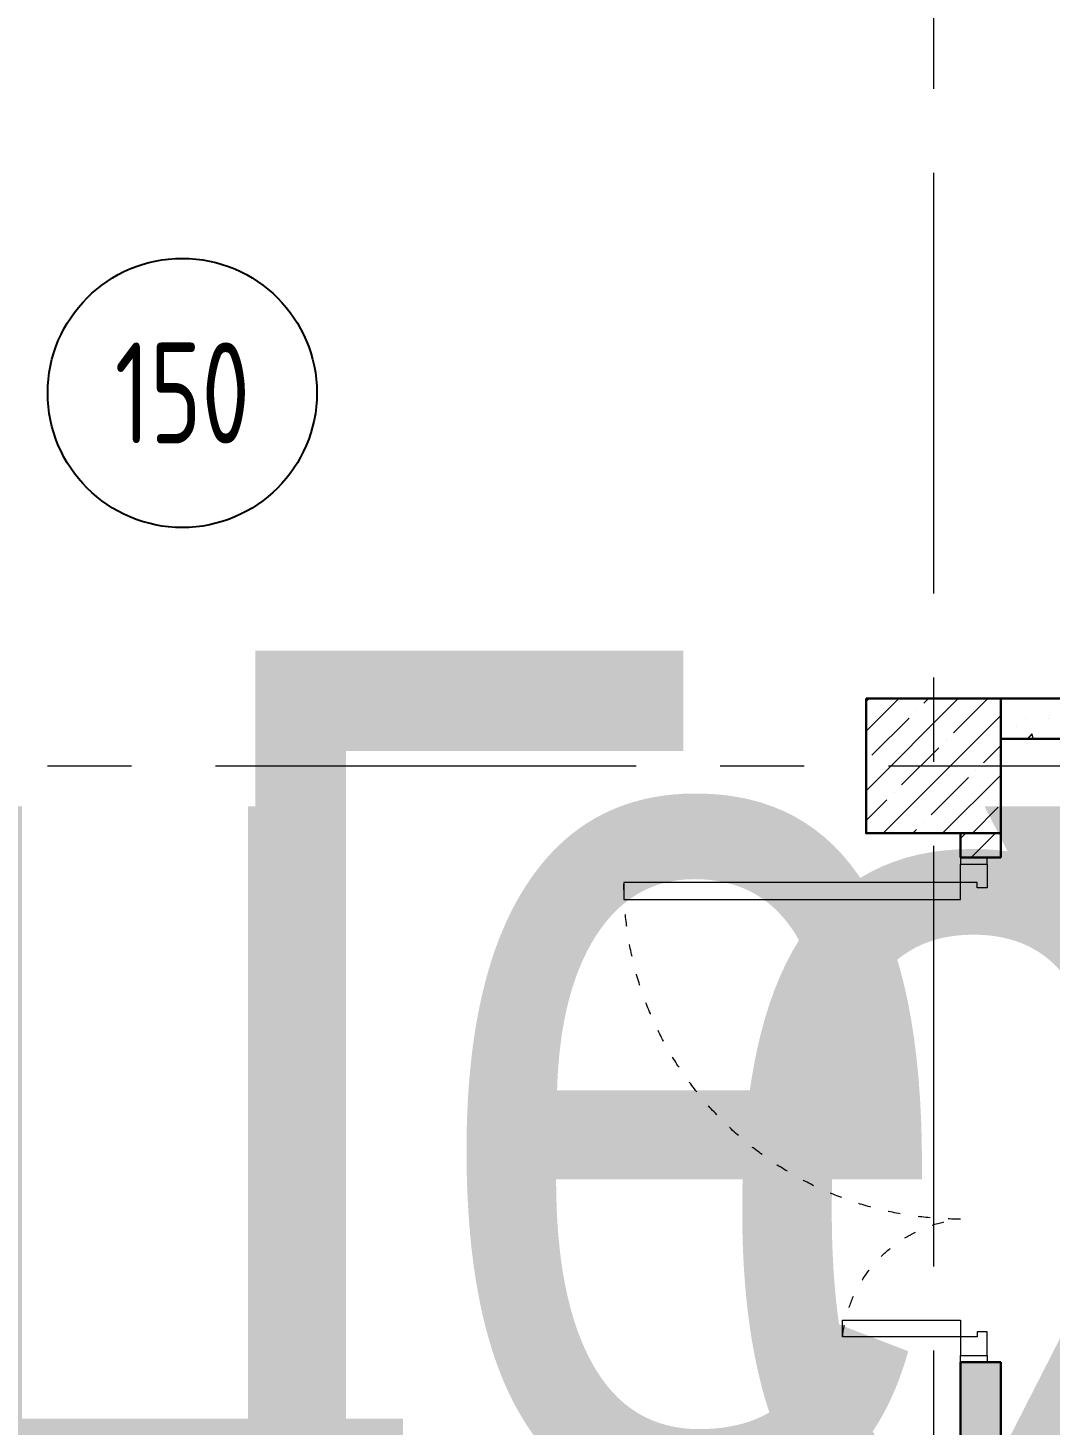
# Model space of a CAD drawing. Header units: millimetres. Extents: x -248073 to 8952771, y -150083 to 710860.
# Drawn here: x -3121 to -83, y 55436 to 59588 of the extents above; entities that cross this region are included whole.
import ezdxf
from ezdxf.enums import TextEntityAlignment as Align

# ---------------------------------------------------------------- set-up
doc = ezdxf.new("R2018")
doc.units = ezdxf.units.MM
doc.linetypes.add('ACAD_ISO03W100', pattern=[30, 12, -18])
doc.linetypes.add('CENTER', pattern=[2, 1.25, -0.25, 0.25, -0.25])
for name, color, linetype, lineweight in [('АР_Двери', 5, 'Continuous', 18), ('АР_Колонны', 5, 'Continuous', 30), ('АР_Колонны Штрих', 250, 'Continuous', 5), ('АР_Маркер экспликации', 239, 'Continuous', 13), ('АР_Номер помещения', 1, 'Continuous', 25), ('АР_Оси', 193, 'Continuous', 9), ('АР_Перегородки газоблок', 165, 'Continuous', 30), ('АР_Перегородки газоблок_Штрих', 165, 'Continuous', 5), ('АР_Перегородки_кирпич_Штрих', 244, 'Continuous', 5)]:
    doc.layers.add(name, color=color, linetype=linetype, lineweight=lineweight)
doc.layers.add('АР_Названия помещений', color=124, linetype='Continuous', lineweight=5, plot=False)
doc.styles.add('ISOCPEUR', font='', dxfattribs={"width": 0.7})
doc.styles.get("Standard").update_dxf_attribs({"font": 'arial.ttf'})
doc.styles.get('ISOCPEUR').set_extended_font_data('ISOCPEUR')
pattern_1 = [(50, (211803.85, -55205.68), (215.17805, -18.82564), [22.5, -247.5]), (355, (211803.85, -55205.68), (-41.6254, 225.65764), [18, -198]), (100.45144, (211821.79, -55207.25), (173.55265, 206.832), [19.12206, -210.34263]), (46.1842, (211803.85, -55145.68), (320.1724, -49.65578), [33.75, -371.25]), (96.63564, (211830.53, -55149.82), (280.3986, 292.2356), [28.6831, -315.51413]), (351.18416, (211803.85, -55145.68), (280.3986, 292.2356), [27, -297]), (21, (211833.85, -55160.68), (179.07212, -120.78567), [22.5, -247.5]), (326, (211833.85, -55160.68), (72.9946, 217.54501), [18, -198]), (71.45144, (211848.78, -55170.75), (252.06671, 96.75935), [19.12206, -210.34263]), (37.5, (211803.85, -55205.68), (3.647957, 99.868156), [0, -195.6, 0, -201, 0, -198.75]), (7.5, (211803.85, -55205.68), (78.92086, 118.323514), [0, -114.6, 0, -191.1, 0, -75.75]), (327.5, (211736.95, -55205.68), (160.14673, -6.766462), [0, -75, 0, -234, 0, -310.5]), (317.5, (211706.95, -55205.68), (174.95585, 30.031495), [0, -97.5, 0, -155.4, 0, -220.5])]

# ---------------------------------------------------------------- blocks, each defined once
blk = doc.blocks.new('Полуторная_на лестницу')
at = {"color": 8}
for points in [[(75, 80), (75, 1080), (124.9, 1080), (124.9, 80)], [(1375.1, 430), (1375.1, 80), (1425, 80), (1425, 430)]]:
    blk.add_lwpolyline(points, close=True, dxfattribs=at)
for points in [[(0, 0), (0, 80), (20, 80), (20, 0), (0, 0)], [(20, 80), (20, 0), (90, 0), (90, 30), (75, 30), (75, 80), (20, 80)], [(1480, 80), (1480, 0), (1410, 0), (1410, 30), (1425, 30), (1425, 80), (1480, 80)], [(1500, 0), (1500, 80), (1480, 80), (1480, 0), (1500, 0)]]:
    blk.add_lwpolyline(points, dxfattribs=at)
at = {"color": 8, "linetype": 'ACAD_ISO03W100', "ltscale": 3}
for centre, radius, start, end in [((75, 80), 1000, 0, 90), ((1465.4, 39.6), 392.5, 95.9075, 174.0925)]:
    blk.add_arc(centre, radius, start, end, dxfattribs=at)
blk = doc.blocks.new('*U64')
at = {"color": 8, "style": 'ISOCPEUR', "width": 0.7, "flags": 1}
blk.add_attdef('КАТЕГОРИЯ', (-499.2, -2092.2), '', height=250, dxfattribs=at)
at = {"layer": 'АР_Номер помещения', "color": 8, "style": 'ISOCPEUR', "width": 0.7}
blk.add_attdef('НОМЕР_ПОМЕЩЕНИЯ', text='', height=300, dxfattribs=at).set_placement((2666.5, -1788.4), align=Align.MIDDLE_CENTER)
blk = doc.blocks.new('*U65')
at = {"layer": 'АР_Номер помещения', "color": 8}
blk.add_circle((2781.3, -1797.8), 400, dxfattribs=at)
at = {"color": 8, "style": 'ISOCPEUR', "width": 0.7, "flags": 1}
blk.add_attdef('КАТЕГОРИЯ', (-499.2, -2092.2), '', height=250, dxfattribs=at)
at = {"layer": 'АР_Номер помещения', "color": 8, "style": 'ISOCPEUR', "width": 0.7}
blk.add_attdef('НОМЕР_ПОМЕЩЕНИЯ', text='', height=300, dxfattribs=at).set_placement((2781.3, -1797.8), align=Align.MIDDLE_CENTER)

msp = doc.modelspace()

# ---------------------------------------------------------------- hatches: boundary and pattern name
at = {"layer": 'АР_Колонны Штрих', "ltscale": 100}
h = msp.add_hatch(dxfattribs=at)
h.set_pattern_fill('ANSI35', color=8, scale=500)
h.set_pattern_definition([(45, (-957682.16, 97466.47), (-88.388348, 88.388348), []), (45, (-957593.77, 97466.47), (-88.388348, 88.388348), [156.25, -31.25, 0, -31.25])])
h.paths.add_polyline_path([(-230.06, 57595), (-630.06, 57595), (-630.06, 57195), (-230.06, 57195)])
at = {"layer": 'АР_Перегородки газоблок_Штрих', "ltscale": 100}
h = msp.add_hatch(dxfattribs=at)
h.set_pattern_fill('AR-CONC', color=8, scale=30)
h.set_pattern_definition(pattern_1)
h.paths.add_polyline_path([(1547.04, 57595), (-230.06, 57595), (-230.06, 57475), (1427.04, 57475), (1427.04, 57179.51), (1547.04, 57179.51)])
h = msp.add_hatch(dxfattribs=at)
h.set_pattern_fill('AR-CONC', color=8, scale=30)
h.set_pattern_definition(pattern_1)
h.paths.add_polyline_path([(-230.06, 55623.05), (-350.06, 55623.05), (-350.06, 54364.9), (-6180.06, 54364.9), (-6180.06, 54244.9), (-350.06, 54244.9), (-350.06, 52930.31), (-230.06, 52930.31)])
at = {"layer": 'АР_Перегородки_кирпич_Штрих', "ltscale": 100}
h = msp.add_hatch(dxfattribs=at)
h.set_pattern_fill('ANSI32', color=8, scale=500)
h.set_pattern_definition([(45, (-951667.16, 109511.44), (-132.58252, 132.58252), []), (45, (-951578.77, 109511.44), (-132.58252, 132.58252), [])])
h.paths.add_polyline_path([(-230.06, 57194.97), (-350.06, 57194.97), (-350.06, 57123.05), (-230.06, 57123.05)])

# ---------------------------------------------------------------- linework, layer by layer
at = {"layer": 'АР_Колонны', "color": 8, "ltscale": 100}
msp.add_lwpolyline([(-630.06, 57595), (-230.06, 57595), (-230.06, 57195), (-630.06, 57195)], close=True, dxfattribs=at)
at = {"layer": 'АР_Оси', "color": 8, "linetype": 'CENTER', "ltscale": 1000}
for p, q in [((-430.06, 79157.47), (-430.06, 23425.12)), ((-12563.76, 57395), (70614.65, 57395))]:
    msp.add_line(p, q, dxfattribs=at)
at = {"layer": 'АР_Перегородки газоблок', "color": 8, "ltscale": 100}
for points in [[(-230.06, 57595), (1547.04, 57595)], [(1427.04, 57475), (-230.06, 57475)], [(-350.06, 57194.97), (-350.06, 57123.05)], [(-230.06, 57194.97), (-230.06, 57123.05)], [(-230.06, 57123.05), (-350.06, 57123.05)], [(-350.06, 55623.05), (-230.06, 55623.05)], [(-350.06, 55623.05), (-350.06, 54364.9)], [(-230.06, 55623.05), (-230.03, 52930.31)]]:
    msp.add_lwpolyline(points, dxfattribs=at)

# ---------------------------------------------------------------- block references
at = {"layer": 'АР_Двери', "color": 8, "xscale": -1, "rotation": 90}
msp.add_blockref('Полуторная_на лестницу', (-270.06, 57123.05), dxfattribs=at)
at = {"layer": 'АР_Маркер экспликации', "color": 8}
ref = msp.add_blockref('*U64', (-5443.79, 63474.16), dxfattribs=at)
lines = msp.add_mtext('\\W0.8000;Холодный цех', dxfattribs={"layer": 'АР_Названия помещений', "color": 8, "insert": (-3592.65, 62395.82), "char_height": 2696.6508, "width": 926.94, "attachment_point": 1})
ref.add_attrib('ИМЯ_ПОМЕЩЕНИЯ', '', (-3592.65, 62395.82), dxfattribs={"flags": 104}).embed_mtext(lines)
ref = msp.add_blockref('*U65', (-5443.87, 60301.12), dxfattribs=at)
ref.add_attrib('НОМЕР_ПОМЕЩЕНИЯ', '150', dxfattribs={"layer": 'АР_Номер помещения', "color": 8, "height": 300, "style": 'ISOCPEUR', "width": 0.7}).set_placement((-2662.55, 58503.37), align=Align.MIDDLE_CENTER)
lines = msp.add_mtext('\\W0.8000;Горячий цех', dxfattribs={"layer": 'АР_Названия помещений', "color": 8, "insert": (-2681.75, 57735.53), "char_height": 2696.6508, "width": 926.94, "attachment_point": 1})
ref.add_attrib('ИМЯ_ПОМЕЩЕНИЯ', '', (-2681.75, 57735.53), dxfattribs={"flags": 104}).embed_mtext(lines)

doc.saveas('drawing.dxf')
